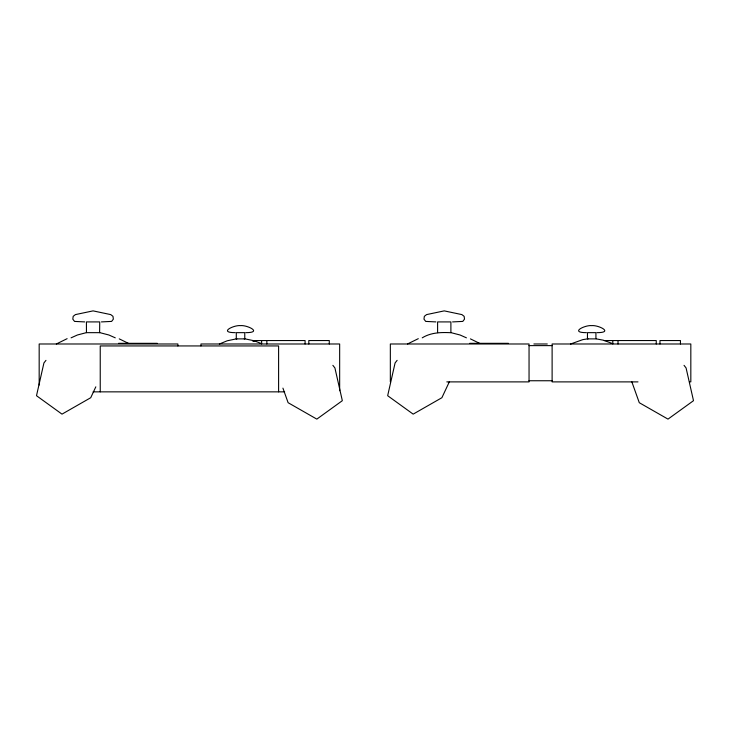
<?xml version="1.0" encoding="UTF-8"?>
<svg xmlns="http://www.w3.org/2000/svg" width="730" height="730" viewBox="0 0 730 730"><rect width="100%" height="100%" fill="white"/><g stroke="black" fill="none" stroke-linecap="round" stroke-linejoin="round"><path stroke-width="1.09" d="M95.822 386.836L90.721 397.722L62.004 414.138L36.5 395.706L43.928 362.938L45.963 360.355M449.306 381.89L441.887 397.722L413.171 414.138L387.666 395.706L395.094 362.938L397.129 360.355M56.338 343.985L67.124 338.674M407.495 343.985L418.29 338.674M71.075 337.835L77.398 334.997L86.332 332.661M219.356 344.031L227.176 340.8L236.219 338.893M422.241 337.835C430.873 332.497 440.911 332.223 450.666 332.707A6.524 0.529 10.5 0 0 450.894 332.661L450.894 321.912L437.599 321.912L437.599 332.652M570.522 344.031L582.814 339.632L587.477 338.884L595.926 338.884L595.926 332.652L587.458 332.652L587.458 338.893L588.024 338.93M236.292 338.893L244.769 338.884L244.769 332.652L236.292 332.652L236.292 338.893L236.867 338.93M244.723 338.893L244.194 338.93M84.744 321.912L74.542 321.41L72.808 319.147L73.183 316.327L75.436 314.594L93.075 310.88L110.714 314.594L112.977 316.327L113.351 319.147L111.617 321.41L101.415 321.912M435.901 321.912L425.709 321.41L423.975 319.147L424.349 316.327L426.603 314.594L444.241 310.88L461.88 314.594L464.143 316.327L464.508 319.147L462.784 321.41L452.582 321.912M235.215 332.652C217.996 332.661 233.883 324.896 240.526 325.626C247.178 324.896 263.065 332.661 245.837 332.652M586.382 332.652C569.163 332.661 585.049 324.896 591.692 325.626C598.335 324.896 614.231 332.661 597.003 332.652M253.164 340.545L305.085 340.545L305.085 343.985M604.33 340.545L656.252 340.545L656.252 343.985M252.826 341.202L256.184 341.202M118.57 343.328L157.297 343.328M469.737 343.328L508.463 343.328M533.885 343.985L547.281 343.985M528.995 345.618L552.172 345.618M528.995 380.75L552.172 380.75M446.806 381.89L529.049 381.89L529.049 343.985L390.34 343.985L390.34 381.89M637.993 381.89L552.117 381.89L552.117 343.985L690.826 343.985L690.826 381.89L689.622 381.89M93.112 391.855L284.636 391.855M596.319 338.893L603.199 340.162L611.941 343.337M245.152 338.893L254.277 340.8L260.774 343.337M451.04 332.661L460.055 334.997L466.424 337.835M99.873 332.661L108.889 334.997L115.267 337.835M470.421 338.875L479.783 343.438M119.255 338.875L128.617 343.438M684.037 365.347L686.072 367.92L693.5 400.688L667.996 419.12L639.279 402.704L631.861 381.89M332.871 365.347L334.906 367.92L342.334 400.688L316.829 419.12L288.113 402.704L282.921 388.132M680.451 343.985L680.451 340.545L659.975 340.545L659.975 343.985M618.018 340.545L618.018 343.985M612.808 340.545L612.808 343.985M339.66 390.723L339.66 343.985L200.951 343.985L200.951 345.938M329.285 343.985L329.285 340.545L308.808 340.545L308.808 343.985M278.604 391.855L278.604 345.938L100.238 345.938L100.238 391.855M266.851 340.545L266.851 343.985M261.641 340.545L261.641 343.985M177.883 345.938L177.883 343.985L39.174 343.985L39.174 385.02M99.599 332.661L86.45 332.661L86.432 321.912L99.727 321.912L99.599 332.661"/></g></svg>
